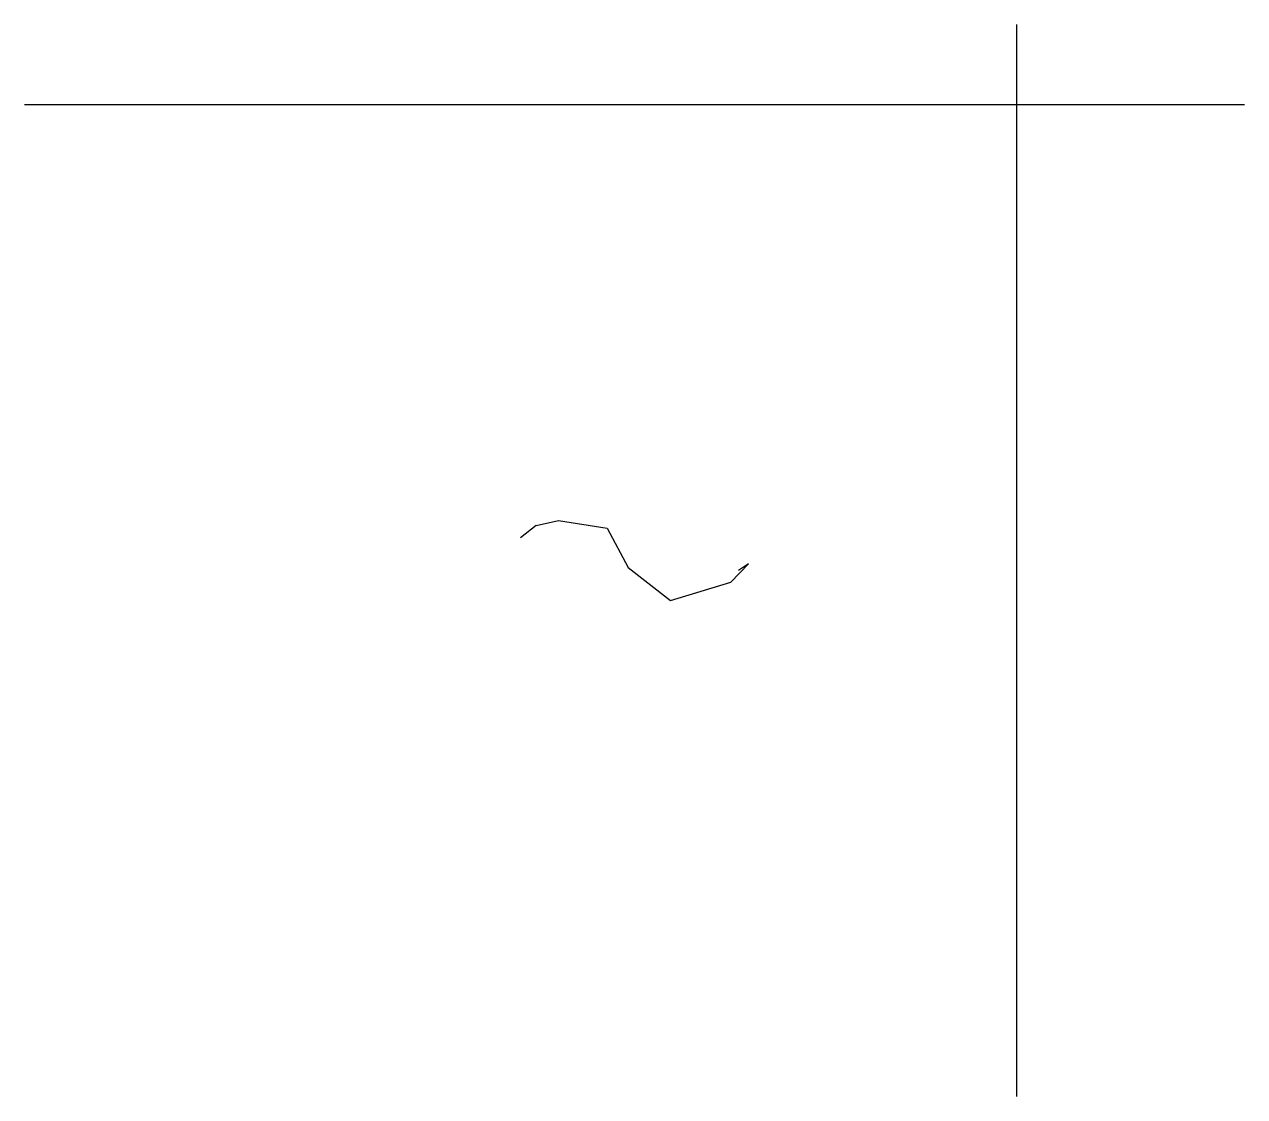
# Model space of a CAD drawing. Extents: x 0 to 123, y 0 to 108.
import ezdxf

# ---------------------------------------------------------------- set-up
doc = ezdxf.new("R2010")
doc.units = 0
doc.layers.add('CentreLine', color=5, linetype='CONTINUOUS')
doc.layers.add('Grid', color=7, linetype='CONTINUOUS')

msp = doc.modelspace()

# ---------------------------------------------------------------- linework, layer by layer
at = {"layer": 'CentreLine'}
for p, q in [((51.57, 57.56, 26.77), (53.81, 58.08, 27.13)), ((53.81, 58.08, 27.13), (58.73, 57.3, 20.02)), ((51.57, 57.56, 37.91), (50, 56.33, 37.77)), ((51.57, 57.56, 37.91), (51.57, 57.56, 31.71)), ((51.57, 57.56, 31.71), (51.57, 57.56, 26.77)), ((58.73, 57.3, 20.02), (60.84, 53.33, 19.15)), ((60.84, 53.33, 19.15), (65.1, 50, 5.06)), ((71.19, 51.86, 1.07), (72.97, 53.71, 0.23)), ((72.97, 53.71, 0.23), (71.95, 53.04)), ((65.1, 50, 5.06), (71.19, 51.86, 4.62)), ((71.19, 51.86, 4.62), (71.19, 51.86, 1.07))]:
    msp.add_line(p, q, dxfattribs=at)
at = {"layer": 'Grid'}
for p, q in [((100, 0), (100, 108.08)), ((0, 100), (122.97, 100))]:
    msp.add_line(p, q, dxfattribs=at)

doc.saveas('drawing.dxf')
